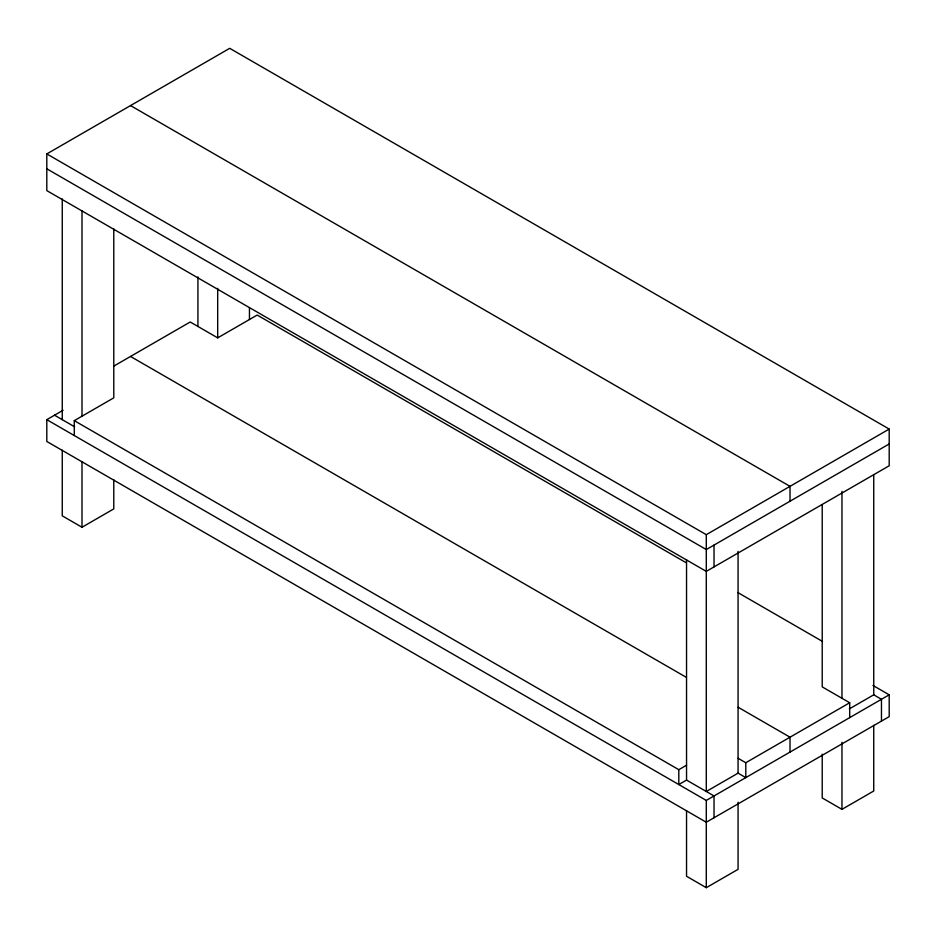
<?xml version="1.0" encoding="UTF-8"?>
<svg xmlns="http://www.w3.org/2000/svg" width="936" height="936" viewBox="0 0 936 936"><rect width="100%" height="100%" fill="white"/><g stroke="black" fill="none" stroke-linecap="round" stroke-linejoin="round"><path stroke-width="1.4" d="M46.8 153.925L229.706 48.321L889.2 429.074L889.2 465.765L706.294 571.37L46.8 190.616L46.8 153.925L706.294 534.678L889.2 429.074M114.098 365.941L190.207 321.996L217.69 337.861L257.189 315.058L685.924 562.583M872.96 685.444L889.2 694.816L889.2 716.637L706.294 822.229L46.8 441.476L46.8 419.667L63.086 410.26M74.283 435.532L74.283 420.65L113.782 397.847L113.782 228.84M62.256 450.228L62.256 515.841L82.005 527.249L113.782 508.903L113.782 479.735M889.2 443.956L706.294 549.549L46.8 168.796M74.283 420.65L678.811 769.684L686.544 765.215M714.028 817.772L714.028 795.951L686.544 780.086L678.811 784.555L678.811 769.684M738.071 758.277L745.793 762.735L849.701 702.749L849.701 717.62M745.793 762.735L745.793 777.617L738.071 773.148L706.294 791.493L706.294 534.678M849.303 708.926L873.744 694.816L881.466 699.286L881.466 721.094M46.8 419.667L706.294 800.42L889.2 694.816M686.544 810.658L686.544 876.271L706.294 887.679L738.071 869.333L738.071 802.257M822.217 754.194L822.217 797.94L841.967 809.347L873.744 791.002L873.744 725.377M130.525 105.581L790.019 486.346L790.019 501.216M737.779 592.523L822.51 641.441M849.701 702.749L822.217 686.884L822.217 504.761M130.525 356.452L686.217 677.278M738.118 707.242L790.019 737.205L790.019 752.076M54.534 415.198L74.599 426.793M873.744 474.517L873.744 694.816M841.967 491.4L841.967 698.291M841.967 742.271L841.967 809.347M738.071 551.386L738.071 773.148M714.028 545.091L714.028 566.9M706.294 800.42L706.294 887.679M686.544 559.786L686.544 780.086M249.456 307.862L249.456 319.515M217.69 288.323L217.69 337.861M197.929 276.916L197.929 326.453M82.005 210.752L82.005 416.192M82.005 461.635L82.005 527.249M62.256 198.912L62.256 419.667"/></g></svg>
